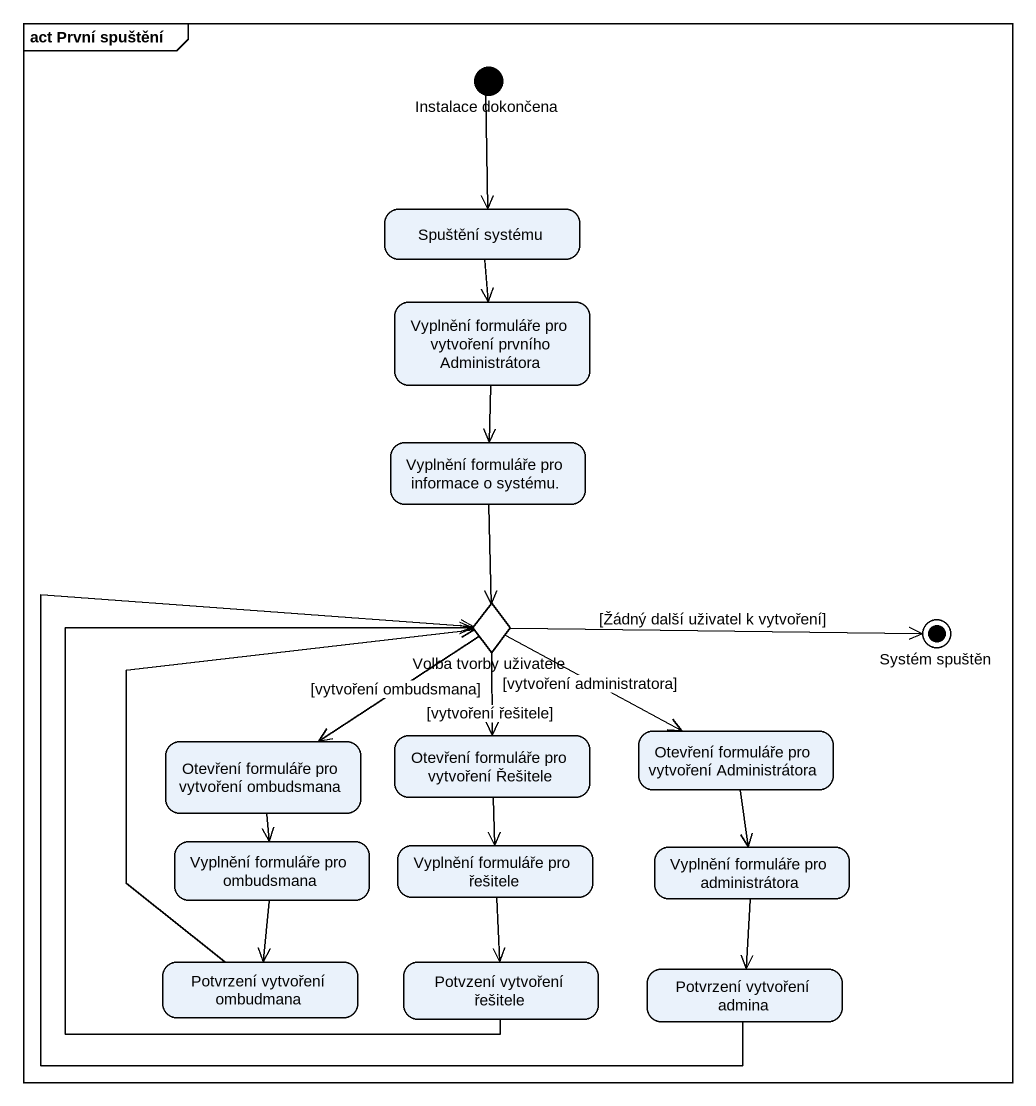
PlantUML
@startuml
mainframe act První spuštění
hide empty description
state "Instalace dokončena" as Instalace_dokončena <<start>>
state "Spuštění systému" as Spuštění_systému
state "Vyplnění formuláře pro vytvoření prvního Administrátora" as Vyplnění_formuláře_pro
state "Vyplnění formuláře pro informace o systému." as Vyplnění_formuláře_pro_2
state "Volba tvorby uživatele" as Volba_tvorby_uživatele <<choice>>
state "Systém spuštěn" as Systém_spuštěn <<end>>
state "Otevření formuláře pro vytvoření ombudsmana" as Otevření_formuláře_pro
state "Otevření formuláře pro vytvoření Řešitele" as Otevření_formuláře_pro_2
state "Otevření formuláře pro vytvoření Administrátora" as Otevření_formuláře_pro_3
state "Vyplnění formuláře pro ombudsmana" as Vyplnění_formuláře_pro_3
state "Vyplnění formuláře pro řešitele" as Vyplnění_formuláře_pro_4
state "Vyplnění formuláře pro administrátora" as Vyplnění_formuláře_pro_5
state "Potvrzení vytvoření ombudmana" as Potvrzení_vytvoření
state "Potvzení vytvoření řešitele" as Potvzení_vytvoření_řešitele
state "Potvrzení vytvoření admina" as Potvrzení_vytvoření_admina
Instalace_dokončena --> Spuštění_systému
Spuštění_systému --> Vyplnění_formuláře_pro
Vyplnění_formuláře_pro --> Vyplnění_formuláře_pro_2
Vyplnění_formuláře_pro_2 --> Volba_tvorby_uživatele
Volba_tvorby_uživatele -right-> Systém_spuštěn : [Žádný další uživatel k vytvoření]
Volba_tvorby_uživatele --> Otevření_formuláře_pro : [vytvoření ombudsmana]
Volba_tvorby_uživatele --> Otevření_formuláře_pro_2 : [vytvoření řešitele]
Volba_tvorby_uživatele -right-> Otevření_formuláře_pro_3 : [vytvoření administratora]
Otevření_formuláře_pro --> Vyplnění_formuláře_pro_3
Otevření_formuláře_pro_2 --> Vyplnění_formuláře_pro_4
Otevření_formuláře_pro_3 --> Vyplnění_formuláře_pro_5
Vyplnění_formuláře_pro_3 --> Potvrzení_vytvoření
Vyplnění_formuláře_pro_4 --> Potvzení_vytvoření_řešitele
Vyplnění_formuláře_pro_5 --> Potvrzení_vytvoření_admina
Potvrzení_vytvoření -up-> Volba_tvorby_uživatele
Potvzení_vytvoření_řešitele -up-> Volba_tvorby_uživatele
Potvrzení_vytvoření_admina -up-> Volba_tvorby_uživatele
@enduml
